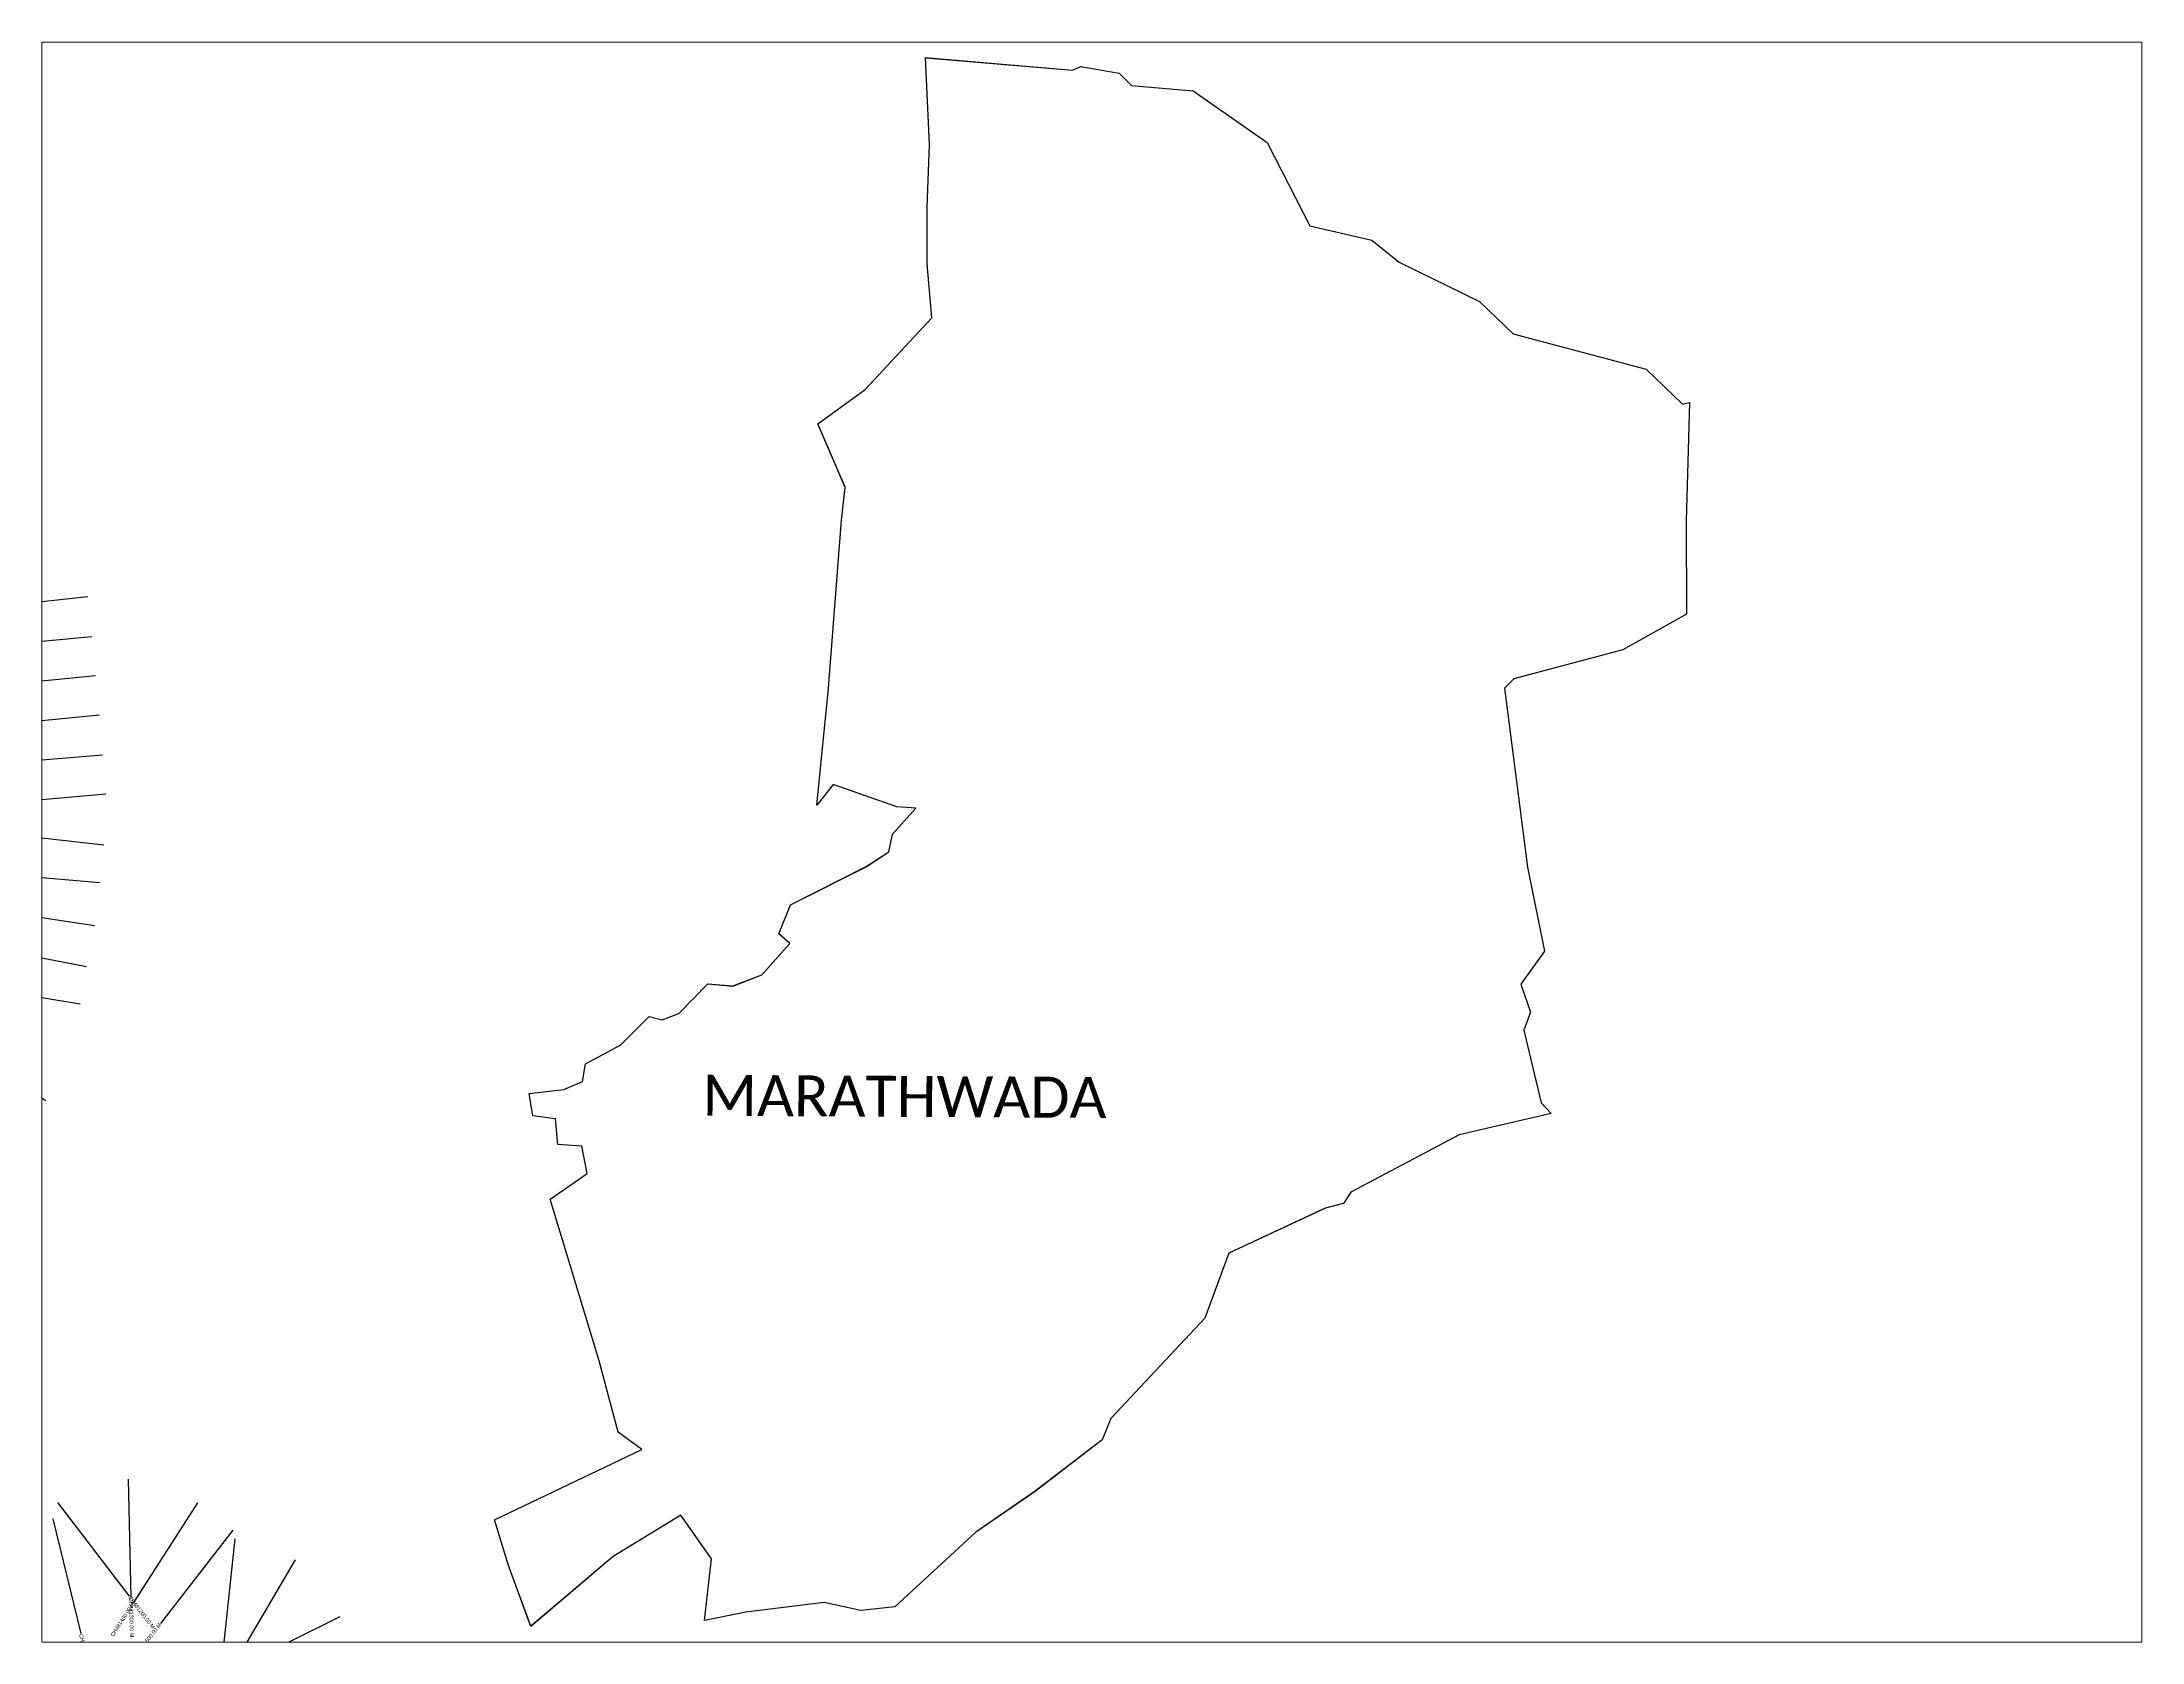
# Paper-space layout 'Global Mapper Layout' of a CAD drawing. Header units: feet, sheet in inches. Extents: x 0 to 10.5, y 0 to 8.
# The model-space entities are those that its viewports show. They can reach past a viewport. Long polylines and large blocks are cut down to what shows.
import ezdxf
from ezdxf.enums import TextEntityAlignment as Align

# ---------------------------------------------------------------- set-up
doc = ezdxf.new("R2010")
doc.units = ezdxf.units.FT
doc.header["$MEASUREMENT"] = 0
for name, color, linetype in [('CS', 134, 'Continuous'), ('CSMark', 6, 'Continuous'), ('village', 7, 'Continuous'), ('VILLAGE NAME', 250, 'Continuous')]:
    doc.layers.add(name, color=color, linetype=linetype)

msp = doc.modelspace()

# ---------------------------------------------------------------- linework, layer by layer
at = {"layer": 'CS'}
for p, q in [((313635.7, 1904077.9), (313337.5, 1904044.8)), ((313645.9, 1903976.5), (313347.4, 1903947.2)), ((313655.7, 1903876.7), (313357.1, 1903848)), ((313665.2, 1903777.1), (313366.6, 1903748.5)), ((313673.4, 1903676), (313374.6, 1903650.2)), ((313682, 1903576.4), (313383.1, 1903550.6)), ((313676.3, 1903446.8), (313378.2, 1903480.7)), ((313666.4, 1903351.2), (313367.6, 1903377.4)), ((313652.8, 1903242.4), (313356.2, 1903287.7)), ((313632.9, 1903138), (313338.5, 1903195.7)), ((313616.5, 1903043.7), (313320.6, 1903093)), ((313529.6, 1902797.6), (313280.4, 1902964.6)), ((313738.2, 1901837.2), (313745.4, 1901537.3)), ((313547.3, 1901736.8), (313618.3, 1901445.3)), ((313558.7, 1901778.2), (313741.2, 1901540)), ((313914.1, 1901776.9), (313751.9, 1901524.5)), ((313477.7, 1901695.2), (313510.5, 1901396.9)), ((314003.9, 1901708.1), (313820.1, 1901471)), ((314008.8, 1901685.9), (313977.3, 1901387.6)), ((314162.4, 1901632.6), (314010.3, 1901374)), ((314275.9, 1901488), (314006.9, 1901355.2)), ((314317.2, 1901408.8), (314058.2, 1901257.4))]:
    msp.add_line(p, q, dxfattribs=at)
at = {"layer": 'village', "color": 4}
msp.add_polyline3d([(315763.2, 1905446.6, 0), (316136.1, 1905415, 0), (316156.9, 1905424.5, 0), (316254.9, 1905407, 0), (316285.9, 1905376, 0), (316442.8, 1905362.4, 0), (316630.4, 1905231.2, 0), (316738.2, 1905019.6, 0), (316895.8, 1904983.1, 0), (316965.4, 1904927.4, 0), (317169.6, 1904827.3, 0), (317255.1, 1904745.6, 0), (317592.7, 1904655.3, 0), (317685.1, 1904566.8, 0), (317702.4, 1904570.9, 0), (317694.1, 1904270.9, 0), (317695.1, 1904033.8, 0), (317533.2, 1903943.5, 0), (317256.9, 1903869.3, 0), (317232.8, 1903845.4, 0), (317291.6, 1903391, 0), (317334.2, 1903178.2, 0), (317274.4, 1903094.6, 0), (317299, 1903023.2, 0), (317282.2, 1902977.3, 0), (317325.8, 1902792.6, 0), (317351.5, 1902765.5, 0), (317117.8, 1902711.5, 0), (316842.6, 1902565.9, 0), (316823.7, 1902537.1, 0), (316778, 1902525.2, 0), (316532.9, 1902411.6, 0), (316472, 1902246.5, 0), (316233, 1901991.5, 0), (316211.5, 1901937.5, 0), (316040.9, 1901806.6, 0), (315890.3, 1901702.8, 0), (315685.1, 1901513.6, 0), (315598.9, 1901503.7, 0), (315505.9, 1901524.6, 0), (315306.6, 1901499.8, 0), (315201.8, 1901478.7, 0), (315219.7, 1901635.2, 0), (315141.3, 1901745.7, 0), (314969.4, 1901641, 0), (314760.9, 1901463.7, 0), (314704.4, 1901618.2, 0), (314668.6, 1901734.2, 0), (315042.3, 1901912.7, 0), (314982.6, 1901956.5, 0), (314933.8, 1902138, 0), (314809.9, 1902548.1, 0), (314903.6, 1902613.9, 0), (314890, 1902682.6, 0), (314829.3, 1902687.2, 0), (314823.1, 1902752, 0), (314765.7, 1902759.5, 0), (314756.3, 1902816.9, 0), (314844.4, 1902826.4, 0), (314891.8, 1902847.3, 0), (314899.2, 1902891.7, 0), (314988.9, 1902939.9, 0), (315061, 1903012.2, 0), (315094.5, 1903003.8, 0), (315136.3, 1903019.6, 0), (315210.3, 1903095, 0), (315273.9, 1903089.5, 0), (315347.5, 1903118.3, 0), (315418.7, 1903197.6, 0), (315390.6, 1903222.3, 0), (315419.7, 1903295.3, 0), (315612, 1903392.5, 0), (315669.6, 1903430.4, 0), (315679, 1903475.1, 0), (315738, 1903541.2, 0), (315690.2, 1903544.1, 0), (315528.7, 1903601.5, 0), (315486.9, 1903548.7, 0), (315516.7, 1903845.6, 0), (315549.2, 1904272.1, 0), (315558.9, 1904355.7, 0), (315489.7, 1904517.2, 0), (315609.2, 1904603.9, 0), (315778.8, 1904785.8, 0), (315766.8, 1904922.9, 0), (315767, 1905067.3, 0), (315773, 1905225.8, 0), (315763.2, 1905446.6, 0)], close=True, dxfattribs=at)
at = {"layer": 'village', "color": 18, "true_color": 0x000000}
msp.add_polyline3d([(315219.7, 1901635.2, 0), (315141.2, 1901745.7, 0), (314969.4, 1901641, 0), (314760.8, 1901463.8, 0), (314704.3, 1901618.2, 0), (314668.6, 1901734.2, 0), (315042.3, 1901912.7, 0), (314982.6, 1901956.5, 0), (314933.8, 1902138, 0), (314809.9, 1902548.1, 0), (314903.6, 1902613.9, 0), (314890, 1902682.6, 0), (314829.3, 1902687.2, 0), (314823.1, 1902752, 0), (314765.7, 1902759.5, 0), (314756.4, 1902816.9, 0), (314844.4, 1902826.4, 0), (314891.8, 1902847.3, 0), (314899.2, 1902891.7, 0), (314988.9, 1902939.9, 0), (315061, 1903012.2, 0), (315094.5, 1903003.8, 0), (315136.3, 1903019.6, 0), (315210.3, 1903094.9, 0), (315274, 1903089.6, 0), (315347.5, 1903118.3, 0), (315418.7, 1903197.6, 0), (315390.5, 1903222.3, 0), (315419.7, 1903295.4, 0), (315612, 1903392.6, 0), (315669.6, 1903430.4, 0), (315679, 1903475.1, 0), (315738, 1903541.1, 0), (315690.3, 1903544.1, 0), (315528.7, 1903601.4, 0), (315486.9, 1903548.7, 0), (315516.6, 1903845.6, 0), (315549.3, 1904272.1, 0), (315558.9, 1904355.6, 0), (315489.7, 1904517.3, 0), (315609.2, 1904604, 0), (315778.8, 1904785.8, 0), (315766.8, 1904923, 0), (315767, 1905067.3, 0), (315773, 1905225.9, 0), (315763.2, 1905446.5, 0), (316136, 1905415, 0), (316156.9, 1905424.5, 0), (316254.9, 1905407, 0), (316285.9, 1905376, 0), (316442.8, 1905362.3, 0), (316630.4, 1905231.2, 0), (316738.2, 1905019.7, 0), (316895.8, 1904983.1, 0), (316965.4, 1904927.4, 0), (317169.6, 1904827.4, 0), (317255.2, 1904745.7, 0), (317592.6, 1904655.3, 0), (317685.1, 1904566.8, 0), (317702.4, 1904570.9, 0), (317694.2, 1904270.9, 0), (317695.1, 1904033.9, 0), (317533.2, 1903943.5, 0), (317256.9, 1903869.2, 0), (317232.8, 1903845.4, 0), (317291.6, 1903391, 0), (317334.1, 1903178.2, 0), (317274.4, 1903094.6, 0), (317298.9, 1903023.3, 0), (317282.2, 1902977.4, 0), (317325.8, 1902792.5, 0), (317351.5, 1902765.5, 0), (317117.8, 1902711.5, 0), (316842.6, 1902565.9, 0), (316823.7, 1902537.2, 0), (316777.9, 1902525.2, 0), (316532.9, 1902411.5, 0), (316472, 1902246.5, 0), (316233, 1901991.4, 0), (316211.5, 1901937.6, 0), (316041, 1901806.5, 0), (315890.4, 1901702.7, 0), (315685.2, 1901513.5, 0), (315598.9, 1901503.7, 0), (315505.8, 1901524.6, 0), (315306.6, 1901499.9, 0), (315201.9, 1901478.7, 0)], close=True, dxfattribs=at)
msp.add_polyline3d([(315219.7, 1901635.2, 0), (315141.2, 1901745.7, 0), (314969.4, 1901641, 0), (314760.8, 1901463.8, 0), (314704.3, 1901618.2, 0), (314668.6, 1901734.2, 0), (315042.3, 1901912.7, 0), (314982.6, 1901956.5, 0), (314933.8, 1902138, 0), (314809.9, 1902548.1, 0), (314903.6, 1902613.9, 0), (314890, 1902682.6, 0), (314829.3, 1902687.2, 0), (314823.1, 1902752, 0), (314765.7, 1902759.5, 0), (314756.4, 1902816.9, 0), (314844.4, 1902826.4, 0), (314891.8, 1902847.3, 0), (314899.2, 1902891.7, 0), (314988.9, 1902939.9, 0), (315061, 1903012.2, 0), (315094.5, 1903003.8, 0), (315136.3, 1903019.6, 0), (315210.3, 1903094.9, 0), (315274, 1903089.6, 0), (315347.5, 1903118.3, 0), (315418.7, 1903197.6, 0), (315390.5, 1903222.3, 0), (315419.7, 1903295.4, 0), (315612, 1903392.6, 0), (315669.6, 1903430.4, 0), (315679, 1903475.1, 0), (315738, 1903541.1, 0), (315690.3, 1903544.1, 0), (315528.7, 1903601.4, 0), (315486.9, 1903548.7, 0), (315516.6, 1903845.6, 0), (315549.3, 1904272.1, 0), (315558.9, 1904355.6, 0), (315489.7, 1904517.3, 0), (315609.2, 1904604, 0), (315778.8, 1904785.8, 0), (315766.8, 1904923, 0), (315767, 1905067.3, 0), (315773, 1905225.9, 0), (315763.2, 1905446.5, 0), (316136, 1905415, 0), (316156.9, 1905424.5, 0), (316254.9, 1905407, 0), (316285.9, 1905376, 0), (316442.8, 1905362.3, 0), (316630.4, 1905231.2, 0), (316738.2, 1905019.7, 0), (316895.8, 1904983.1, 0), (316965.4, 1904927.4, 0), (317169.6, 1904827.4, 0), (317255.2, 1904745.7, 0), (317592.6, 1904655.3, 0), (317685.1, 1904566.8, 0), (317702.4, 1904570.9, 0), (317694.2, 1904270.9, 0), (317695.1, 1904033.9, 0), (317533.2, 1903943.5, 0), (317256.9, 1903869.2, 0), (317232.8, 1903845.4, 0), (317291.6, 1903391, 0), (317334.1, 1903178.2, 0), (317274.4, 1903094.6, 0), (317298.9, 1903023.3, 0), (317282.2, 1902977.4, 0), (317325.8, 1902792.5, 0), (317351.5, 1902765.5, 0), (317117.8, 1902711.5, 0), (316842.6, 1902565.9, 0), (316823.7, 1902537.2, 0), (316777.9, 1902525.2, 0), (316532.9, 1902411.5, 0), (316472, 1902246.5, 0), (316233, 1901991.4, 0), (316211.5, 1901937.6, 0), (316041, 1901806.5, 0), (315890.4, 1901702.7, 0), (315685.2, 1901513.5, 0), (315598.9, 1901503.7, 0), (315505.8, 1901524.6, 0), (315306.6, 1901499.9, 0), (315201.9, 1901478.7, 0)], close=True, dxfattribs=at)

# ---------------------------------------------------------------- texts
at = {"layer": 'CSMark'}
for s, rotation, p in [('CH481400.00 M', 57.26, (313751.3, 1901523.7)), ('CH481500.00 M', 52.212, (313819.5, 1901470.2))]:
    msp.add_text(s, height=10, rotation=rotation, dxfattribs=at).set_placement(p, align=Align.MIDDLE_RIGHT)
for s, rotation, p in [('CH481200.00 M', 307.4685, (313741.8, 1901539.3)), ('CH481300.00 M', 271.3639, (313745.4, 1901536.3)), ('CH481100.00 M', 283.6762, (313618.5, 1901444.3))]:
    msp.add_text(s, height=10, rotation=rotation, dxfattribs=at).set_placement(p, align=Align.MIDDLE_LEFT)
at = {"layer": 'VILLAGE NAME', "insert": (315196.6, 1902864.2), "char_height": 104.042, "attachment_point": 1, "rotation": 359.6762}
msp.add_mtext_dynamic_manual_height_columns('{\\fCalibri|b0|i0|c0|p34;MARATHWADA}', width=1856.633, gutter_width=520.2, heights=[0], dxfattribs=at)

psp = doc.layouts.new('Global Mapper Layout')

# ---------------------------------------------------------------- viewports
at = {"layer": '0'}
psp.add_viewport(center=(5.25, 4), size=(10.5, 8), view_center_point=(316185.522, 1903455.168), view_height=4062.40072, dxfattribs=at)

doc.saveas('drawing.dxf')
